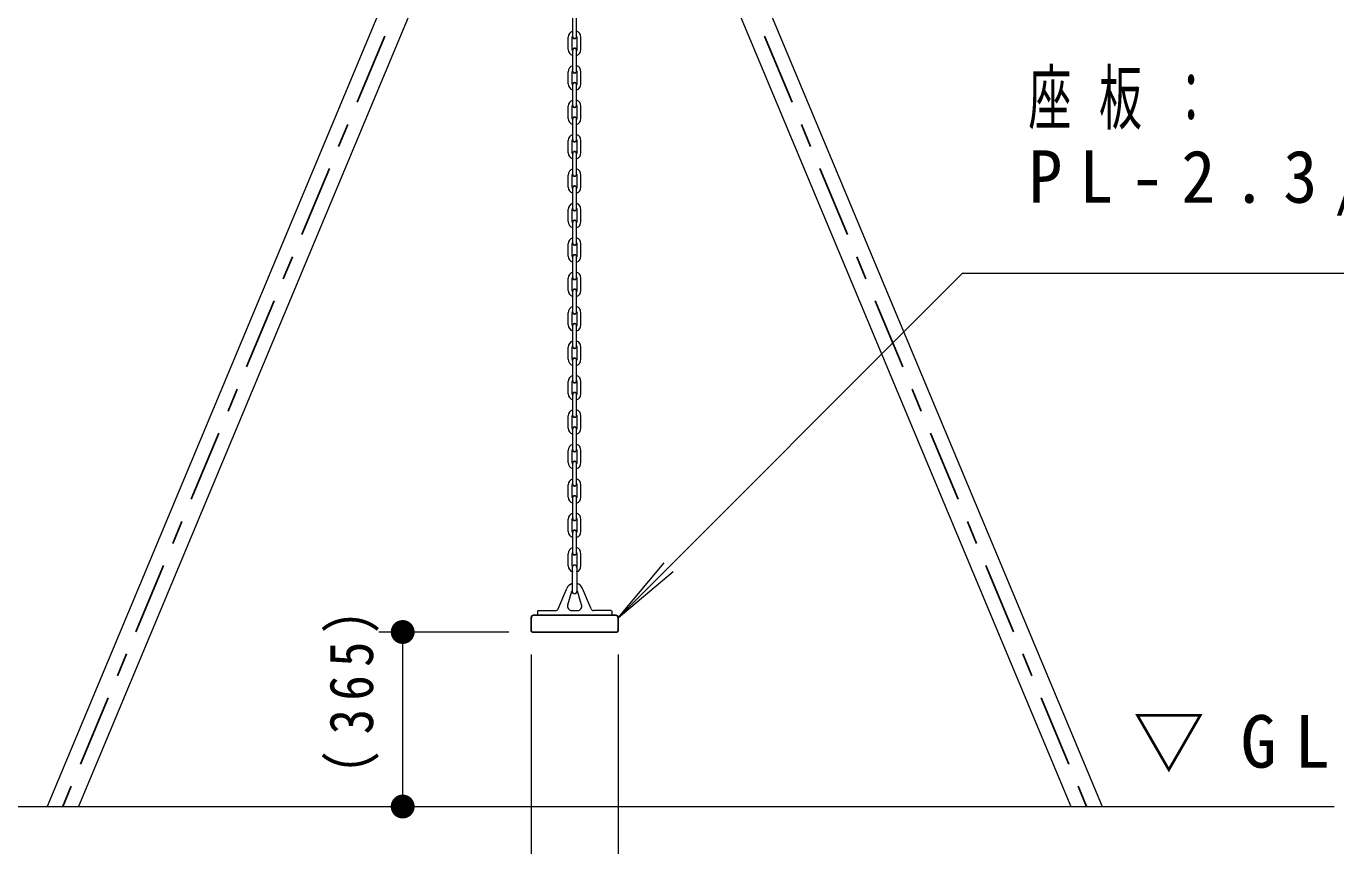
# Model space of a CAD drawing. Units: millimetres on the paper. Extents: x -385 to 0, y 0 to 267.
# Drawn here: x -103.6 to -48.8, y 45.1 to 79.4 of the extents above; entities that cross this region are included whole.
import ezdxf

# ---------------------------------------------------------------- set-up
doc = ezdxf.new("R2010")
doc.units = ezdxf.units.MM
doc.linetypes.add('USER2', pattern=[6, 3, -1, 1, -1])
doc.layers.add('LY_1', color=7, linetype='Continuous', lineweight=13)
doc.styles.add('ＭＳ ゴシック', font='')
doc.styles.get('ＭＳ ゴシック').set_extended_font_data('MS Gothic')

# ---------------------------------------------------------------- blocks, each defined once
blk = doc.blocks.new('filled_dot')
at = {"color": 0, "linetype": 'Continuous', "lineweight": -2, "const_width": 1.25}
blk.add_lwpolyline([(-0.625, 0, 1), (0.625, 0, 1)], format="xyb", close=True, dxfattribs=at)

msp = doc.modelspace()

# ---------------------------------------------------------------- linework, layer by layer
at = {"layer": 'LY_1', "linetype": 'USER2', "lineweight": 25}
for p, q in [((-81.644, 95.571), (-102.051, 46.736)), ((-79.645, 95.571), (-59.238, 46.736))]:
    msp.add_line(p, q, dxfattribs=at)
at = {"layer": 'LY_1'}
for p, q in [((-82.688, 94.641), (-102.706, 46.736)), ((-81.566, 94.189), (-101.395, 46.736)), ((-79.723, 94.189), (-59.894, 46.736)), ((-78.601, 94.641), (-58.582, 46.736)), ((-80.725, 78.938), (-80.725, 79.818)), ((-80.565, 78.938), (-80.565, 79.818)), ((-80.91, 78.403), (-80.91, 78.913)), ((-80.75, 78.403), (-80.75, 78.913)), ((-80.54, 78.403), (-80.54, 78.913)), ((-80.38, 78.403), (-80.38, 78.913)), ((-80.725, 77.498), (-80.725, 78.378)), ((-80.565, 77.498), (-80.565, 78.378)), ((-80.91, 76.963), (-80.91, 77.473)), ((-80.75, 76.963), (-80.75, 77.473)), ((-80.54, 76.963), (-80.54, 77.473)), ((-80.38, 76.963), (-80.38, 77.473)), ((-80.725, 76.058), (-80.725, 76.938)), ((-80.565, 76.058), (-80.565, 76.938)), ((-80.91, 75.523), (-80.91, 76.033)), ((-80.75, 75.523), (-80.75, 76.033)), ((-80.54, 75.523), (-80.54, 76.033)), ((-80.38, 75.523), (-80.38, 76.033)), ((-80.725, 74.618), (-80.725, 75.498)), ((-80.565, 74.618), (-80.565, 75.498)), ((-80.91, 74.083), (-80.91, 74.593)), ((-80.75, 74.083), (-80.75, 74.593)), ((-80.54, 74.083), (-80.54, 74.593)), ((-80.38, 74.083), (-80.38, 74.593)), ((-80.725, 73.178), (-80.725, 74.058)), ((-80.565, 73.178), (-80.565, 74.058)), ((-80.91, 72.643), (-80.91, 73.153)), ((-80.75, 72.643), (-80.75, 73.153)), ((-80.54, 72.643), (-80.54, 73.153)), ((-80.38, 72.643), (-80.38, 73.153)), ((-80.725, 71.738), (-80.725, 72.618)), ((-80.565, 71.738), (-80.565, 72.618)), ((-80.91, 71.203), (-80.91, 71.713)), ((-80.75, 71.203), (-80.75, 71.713)), ((-80.54, 71.203), (-80.54, 71.713)), ((-80.38, 71.203), (-80.38, 71.713)), ((-80.725, 70.298), (-80.725, 71.178)), ((-80.565, 70.298), (-80.565, 71.178)), ((-80.91, 69.763), (-80.91, 70.273)), ((-80.75, 69.763), (-80.75, 70.273)), ((-80.54, 69.763), (-80.54, 70.273)), ((-80.38, 69.763), (-80.38, 70.273)), ((-80.725, 68.858), (-80.725, 69.738)), ((-80.565, 68.858), (-80.565, 69.738)), ((-64.422, 69.04), (-78.826, 54.636)), ((-64.422, 69.04), (-25.671, 69.04)), ((-80.91, 68.323), (-80.91, 68.833)), ((-80.75, 68.323), (-80.75, 68.833)), ((-80.54, 68.323), (-80.54, 68.833)), ((-80.38, 68.323), (-80.38, 68.833)), ((-80.725, 67.418), (-80.725, 68.298)), ((-80.565, 67.418), (-80.565, 68.298)), ((-80.91, 66.883), (-80.91, 67.393)), ((-80.75, 66.883), (-80.75, 67.393)), ((-80.54, 66.883), (-80.54, 67.393)), ((-80.38, 66.883), (-80.38, 67.393)), ((-80.725, 65.978), (-80.725, 66.858)), ((-80.565, 65.978), (-80.565, 66.858)), ((-80.91, 65.443), (-80.91, 65.953)), ((-80.75, 65.443), (-80.75, 65.953)), ((-80.54, 65.443), (-80.54, 65.953)), ((-80.38, 65.443), (-80.38, 65.953)), ((-80.725, 64.538), (-80.725, 65.418)), ((-80.565, 64.538), (-80.565, 65.418)), ((-80.91, 64.003), (-80.91, 64.513)), ((-80.75, 64.003), (-80.75, 64.513)), ((-80.54, 64.003), (-80.54, 64.513)), ((-80.38, 64.003), (-80.38, 64.513)), ((-80.725, 63.098), (-80.725, 63.978)), ((-80.565, 63.098), (-80.565, 63.978)), ((-80.91, 62.563), (-80.91, 63.073)), ((-80.75, 62.563), (-80.75, 63.073)), ((-80.54, 62.563), (-80.54, 63.073)), ((-80.38, 62.563), (-80.38, 63.073)), ((-80.725, 61.658), (-80.725, 62.538)), ((-80.565, 61.658), (-80.565, 62.538)), ((-80.91, 61.123), (-80.91, 61.633)), ((-80.75, 61.123), (-80.75, 61.633)), ((-80.54, 61.123), (-80.54, 61.633)), ((-80.38, 61.123), (-80.38, 61.633)), ((-80.725, 60.218), (-80.725, 61.098)), ((-80.565, 60.218), (-80.565, 61.098)), ((-80.91, 59.683), (-80.91, 60.193)), ((-80.75, 59.683), (-80.75, 60.193)), ((-80.54, 59.683), (-80.54, 60.193)), ((-80.38, 59.683), (-80.38, 60.193)), ((-80.725, 58.778), (-80.725, 59.658)), ((-80.565, 58.778), (-80.565, 59.658)), ((-80.91, 58.243), (-80.91, 58.753)), ((-80.75, 58.243), (-80.75, 58.753)), ((-80.54, 58.243), (-80.54, 58.753)), ((-80.38, 58.243), (-80.38, 58.753)), ((-80.725, 57.338), (-80.725, 58.218)), ((-80.565, 57.338), (-80.565, 58.218)), ((-80.91, 56.803), (-80.91, 57.313)), ((-80.75, 56.803), (-80.75, 57.313)), ((-80.54, 56.803), (-80.54, 57.313)), ((-80.38, 56.803), (-80.38, 57.313)), ((-80.746, 56.736), (-80.746, 55.736)), ((-80.546, 56.736), (-80.546, 55.736)), ((-78.826, 54.636), (-76.898, 56.934)), ((-78.826, 54.636), (-76.528, 56.564)), ((-81.334, 55.009), (-80.976, 55.856)), ((-79.955, 55.009), (-80.313, 55.856)), ((-80.936, 55.168), (-80.759, 55.75)), ((-80.353, 55.168), (-80.53, 55.75)), ((-82.194, 54.912), (-82.194, 54.76)), ((-82.17, 54.936), (-81.462, 54.936)), ((-81.462, 54.936), (-81.444, 54.936)), ((-80.763, 54.936), (-80.526, 54.936)), ((-79.118, 54.936), (-79.845, 54.936)), ((-79.094, 54.912), (-79.094, 54.76)), ((-83.402, 54.036), (-88.834, 54.036)), ((-87.834, 46.736), (-87.834, 54.036)), ((-82.462, 53.096), (-82.462, 36.896)), ((-78.826, 53.096), (-78.826, 36.896)), ((-108.644, 46.736), (-48.888, 46.736))]:
    msp.add_line(p, q, dxfattribs=at)
at = {"layer": 'LY_1', "lineweight": 25}
for p, q in [((-82.462, 54.636), (-82.462, 54.096)), ((-82.362, 54.736), (-78.926, 54.736)), ((-78.826, 54.636), (-78.826, 54.096)), ((-82.402, 54.036), (-82.098, 54.036)), ((-82.098, 54.036), (-79.19, 54.036)), ((-79.19, 54.036), (-78.886, 54.036))]:
    msp.add_line(p, q, dxfattribs=at)
at = {"layer": 'LY_1'}
for centre, radius, start, end in [((-80.645, 78.913), 0.265, 107.571, 180), ((-80.645, 78.913), 0.105, 139.6324, 180), ((-80.645, 78.913), 0.265, 0, 72.429), ((-80.645, 78.913), 0.105, 0, 40.3676), ((-80.645, 78.403), 0.265, 180, 252.429), ((-80.645, 78.403), 0.105, 180, 220.3676), ((-80.645, 78.403), 0.265, 287.571, 0), ((-80.645, 78.403), 0.105, 319.6324, 0), ((-80.645, 77.473), 0.265, 107.571, 180), ((-80.645, 77.473), 0.105, 139.6324, 180), ((-80.645, 77.473), 0.265, 0, 72.429), ((-80.645, 77.473), 0.105, 0, 40.3676), ((-80.645, 76.963), 0.265, 180, 252.429), ((-80.645, 76.963), 0.105, 180, 220.3676), ((-80.645, 76.963), 0.265, 287.571, 0), ((-80.645, 76.963), 0.105, 319.6324, 0), ((-80.645, 76.033), 0.265, 107.571, 180), ((-80.645, 76.033), 0.265, 0, 72.429), ((-80.645, 76.033), 0.105, 139.6324, 180), ((-80.645, 76.033), 0.105, 0, 40.3676), ((-80.645, 75.523), 0.265, 180, 252.429), ((-80.645, 75.523), 0.105, 180, 220.3676), ((-80.645, 75.523), 0.265, 287.571, 0), ((-80.645, 75.523), 0.105, 319.6324, 0), ((-80.645, 74.593), 0.265, 107.571, 180), ((-80.645, 74.593), 0.105, 139.6324, 180), ((-80.645, 74.593), 0.265, 0, 72.429), ((-80.645, 74.593), 0.105, 0, 40.3676), ((-80.645, 74.083), 0.265, 180, 252.429), ((-80.645, 74.083), 0.105, 180, 220.3676), ((-80.645, 74.083), 0.265, 287.571, 0), ((-80.645, 74.083), 0.105, 319.6324, 0), ((-80.645, 73.153), 0.265, 107.571, 180), ((-80.645, 73.153), 0.265, 0, 72.429), ((-80.645, 73.153), 0.105, 139.6324, 180), ((-80.645, 73.153), 0.105, 0, 40.3676), ((-80.645, 72.643), 0.265, 180, 252.429), ((-80.645, 72.643), 0.105, 180, 220.3676), ((-80.645, 72.643), 0.265, 287.571, 0), ((-80.645, 72.643), 0.105, 319.6324, 0), ((-80.645, 71.713), 0.265, 107.571, 180), ((-80.645, 71.713), 0.105, 139.6324, 180), ((-80.645, 71.713), 0.265, 0, 72.429), ((-80.645, 71.713), 0.105, 0, 40.3676), ((-80.645, 71.203), 0.265, 180, 252.429), ((-80.645, 71.203), 0.105, 180, 220.3676), ((-80.645, 71.203), 0.265, 287.571, 0), ((-80.645, 71.203), 0.105, 319.6324, 0), ((-80.645, 70.273), 0.265, 107.571, 180), ((-80.645, 70.273), 0.105, 139.6324, 180), ((-80.645, 70.273), 0.265, 0, 72.429), ((-80.645, 70.273), 0.105, 0, 40.3676), ((-80.645, 69.763), 0.265, 180, 252.429), ((-80.645, 69.763), 0.105, 180, 220.3676), ((-80.645, 69.763), 0.265, 287.571, 0), ((-80.645, 69.763), 0.105, 319.6324, 0), ((-80.645, 68.833), 0.265, 107.571, 180), ((-80.645, 68.833), 0.265, 0, 72.429), ((-80.645, 68.833), 0.105, 139.6324, 180), ((-80.645, 68.833), 0.105, 0, 40.3676), ((-80.645, 68.323), 0.265, 180, 252.429), ((-80.645, 68.323), 0.105, 180, 220.3676), ((-80.645, 68.323), 0.265, 287.571, 0), ((-80.645, 68.323), 0.105, 319.6324, 0), ((-80.645, 67.393), 0.265, 107.571, 180), ((-80.645, 67.393), 0.105, 139.6324, 180), ((-80.645, 67.393), 0.265, 0, 72.429), ((-80.645, 67.393), 0.105, 0, 40.3676), ((-80.645, 66.883), 0.265, 180, 252.429), ((-80.645, 66.883), 0.105, 180, 220.3676), ((-80.645, 66.883), 0.265, 287.571, 0), ((-80.645, 66.883), 0.105, 319.6324, 0), ((-80.645, 65.953), 0.265, 107.571, 180), ((-80.645, 65.953), 0.105, 139.6324, 180), ((-80.645, 65.953), 0.265, 0, 72.429), ((-80.645, 65.953), 0.105, 0, 40.3676), ((-80.645, 65.443), 0.265, 180, 252.429), ((-80.645, 65.443), 0.105, 180, 220.3676), ((-80.645, 65.443), 0.265, 287.571, 0), ((-80.645, 65.443), 0.105, 319.6324, 0), ((-80.645, 64.513), 0.265, 107.571, 180), ((-80.645, 64.513), 0.265, 0, 72.429), ((-80.645, 64.513), 0.105, 139.6324, 180), ((-80.645, 64.513), 0.105, 0, 40.3676), ((-80.645, 64.003), 0.265, 180, 252.429), ((-80.645, 64.003), 0.105, 180, 220.3676), ((-80.645, 64.003), 0.265, 287.571, 0), ((-80.645, 64.003), 0.105, 319.6324, 0), ((-80.645, 63.073), 0.265, 107.571, 180), ((-80.645, 63.073), 0.105, 139.6324, 180), ((-80.645, 63.073), 0.265, 0, 72.429), ((-80.645, 63.073), 0.105, 0, 40.3676), ((-80.645, 62.563), 0.265, 180, 252.429), ((-80.645, 62.563), 0.105, 180, 220.3676), ((-80.645, 62.563), 0.265, 287.571, 0), ((-80.645, 62.563), 0.105, 319.6324, 0), ((-80.645, 61.633), 0.265, 107.571, 180), ((-80.645, 61.633), 0.265, 0, 72.429), ((-80.645, 61.633), 0.105, 139.6324, 180), ((-80.645, 61.633), 0.105, 0, 40.3676), ((-80.645, 61.123), 0.265, 180, 252.429), ((-80.645, 61.123), 0.105, 180, 220.3676), ((-80.645, 61.123), 0.265, 287.571, 0), ((-80.645, 61.123), 0.105, 319.6324, 0), ((-80.645, 60.193), 0.265, 107.571, 180), ((-80.645, 60.193), 0.105, 139.6324, 180), ((-80.645, 60.193), 0.265, 0, 72.429), ((-80.645, 60.193), 0.105, 0, 40.3676), ((-80.645, 59.683), 0.265, 180, 252.429), ((-80.645, 59.683), 0.105, 180, 220.3676), ((-80.645, 59.683), 0.265, 287.571, 0), ((-80.645, 59.683), 0.105, 319.6324, 0), ((-80.645, 58.753), 0.265, 107.571, 180), ((-80.645, 58.753), 0.105, 139.6324, 180), ((-80.645, 58.753), 0.265, 0, 72.429), ((-80.645, 58.753), 0.105, 0, 40.3676), ((-80.645, 58.243), 0.265, 180, 252.429), ((-80.645, 58.243), 0.105, 180, 220.3676), ((-80.645, 58.243), 0.265, 287.571, 0), ((-80.645, 58.243), 0.105, 319.6324, 0), ((-80.645, 57.313), 0.265, 107.571, 180), ((-80.645, 57.313), 0.265, 0, 72.429), ((-80.645, 57.313), 0.105, 139.6324, 180), ((-80.645, 57.313), 0.105, 0, 40.3676), ((-80.645, 56.803), 0.265, 180, 252.429), ((-80.645, 56.803), 0.105, 180, 220.3676), ((-80.646, 56.736), 0.1, 0, 180), ((-80.645, 56.803), 0.265, 287.571, 0), ((-80.645, 56.803), 0.105, 319.6324, 0), ((-80.644, 55.716), 0.36, 106.4444, 157.1151), ((-80.644, 55.716), 0.36, 22.8849, 74.1886), ((-80.644, 55.716), 0.12, 148.1306, 163.167), ((-80.646, 55.736), 0.1, 180, 0), ((-80.644, 55.716), 0.12, 16.833, 35.1733), ((-82.17, 54.912), 0.024, 90, 180), ((-81.444, 55.056), 0.12, 270, 337.1151), ((-80.763, 55.116), 0.18, 163.167, 270), ((-80.526, 55.116), 0.18, 270, 16.833), ((-79.845, 55.056), 0.12, 202.8849, 270), ((-79.118, 54.912), 0.024, 0, 90), ((-82.17, 54.76), 0.024, 180, 270), ((-79.118, 54.76), 0.024, 270, 0)]:
    msp.add_arc(centre, radius, start, end, dxfattribs=at)
at = {"layer": 'LY_1', "lineweight": 25}
for centre, radius, start, end in [((-80.645, 78.938), 0.08, 180, 0), ((-80.645, 78.378), 0.08, 0, 180), ((-80.645, 77.498), 0.08, 180, 0), ((-80.645, 76.938), 0.08, 0, 180), ((-80.645, 76.058), 0.08, 180, 0), ((-80.645, 75.498), 0.08, 0, 180), ((-80.645, 74.618), 0.08, 180, 0), ((-80.645, 74.058), 0.08, 0, 180), ((-80.645, 73.178), 0.08, 180, 0), ((-80.645, 72.618), 0.08, 0, 180), ((-80.645, 71.738), 0.08, 180, 0), ((-80.645, 71.178), 0.08, 0, 180), ((-80.645, 70.298), 0.08, 180, 0), ((-80.645, 69.738), 0.08, 0, 180), ((-80.645, 68.858), 0.08, 180, 0), ((-80.645, 68.298), 0.08, 0, 180), ((-80.645, 67.418), 0.08, 180, 0), ((-80.645, 66.858), 0.08, 0, 180), ((-80.645, 65.978), 0.08, 180, 0), ((-80.645, 65.418), 0.08, 0, 180), ((-80.645, 64.538), 0.08, 180, 0), ((-80.645, 63.978), 0.08, 0, 180), ((-80.645, 63.098), 0.08, 180, 0), ((-80.645, 62.538), 0.08, 0, 180), ((-80.645, 61.658), 0.08, 180, 0), ((-80.645, 61.098), 0.08, 0, 180), ((-80.645, 60.218), 0.08, 180, 0), ((-80.645, 59.658), 0.08, 0, 180), ((-80.645, 58.778), 0.08, 180, 0), ((-80.645, 58.218), 0.08, 0, 180), ((-80.645, 57.338), 0.08, 180, 0), ((-82.362, 54.636), 0.1, 90, 180), ((-78.926, 54.636), 0.1, 0, 90), ((-82.402, 54.096), 0.06, 180, 270), ((-78.886, 54.096), 0.06, 270, 0)]:
    msp.add_arc(centre, radius, start, end, dxfattribs=at)

# ---------------------------------------------------------------- block references
at = {"layer": 'LY_1', "xscale": 0.4, "yscale": 0.4}
for p, rotation in [((-87.834, 54.036), 270), ((-87.834, 46.736), 90)]:
    msp.add_blockref('filled_dot', p, dxfattribs=dict(at, rotation=rotation))

# ---------------------------------------------------------------- texts
at = {"layer": 'LY_1', "char_height": 2.199, "style": 'ＭＳ ゴシック'}
for s, insert, attachment_point in [('\\T1.64;\\W0.6;座板：', (-61.671, 77.49), 1), ('\\T1.5;\\W0.95;PL-2.3/ゴムカバー', (-61.671, 74.19), 1), ('\\T1.5;▽GL', (-57.298, 49.363), 4)]:
    msp.add_mtext(s, dxfattribs=dict(at, insert=insert, attachment_point=attachment_point))
at = {"layer": 'LY_1', "insert": (-88.834, 51.871), "char_height": 1.833, "attachment_point": 8, "rotation": 90, "style": 'ＭＳ ゴシック'}
msp.add_mtext('\\T1.33;\\W0.85;（365）', dxfattribs=at)

doc.saveas('drawing.dxf')
